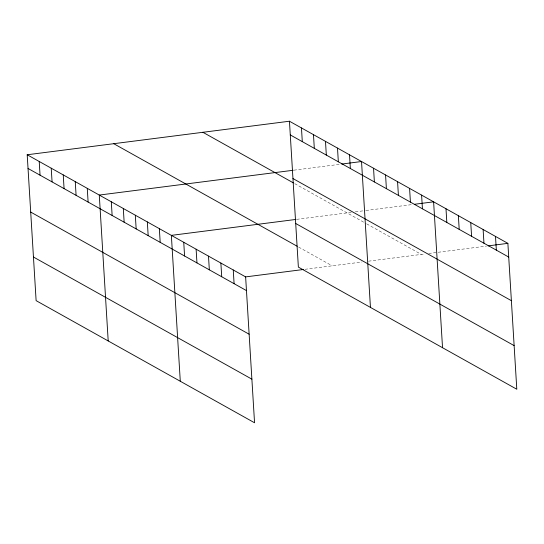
<?xml version="1.0" encoding="UTF-8"?>
<svg xmlns="http://www.w3.org/2000/svg" width="544" height="544" viewBox="0 0 544 544"><rect width="100%" height="100%" fill="white"/><g stroke="black" fill="none" stroke-linecap="round" stroke-linejoin="round"><path stroke-width="0.41" stroke-dasharray="2.72 2.04" d="M293.944 170.17L340.925 164.166M296.711 219.341L351.193 212.371M355.314 211.847L365.201 210.582M366.024 210.474L412.182 204.571M304.973 269.3L361.889 262.024M368.499 261.181L424.633 254M428.754 253.477L486.445 246.099M294.773 183.661L366.003 223.482M366.731 223.89L421.335 254.422M298.676 247.098L332.173 265.826"/><path stroke-width="0.82" d="M27.2 154.761L245.63 276.896L254.551 422.776L36.122 300.648L27.2 154.761L289.449 121.224L507.878 243.352L516.8 389.239L298.37 267.104L289.449 121.224M293.121 170.279L99.28 195.065L108.202 340.945M341.748 164.057L361.529 161.527L370.45 307.408M295.882 219.443L171.36 235.368L180.288 381.249M414.657 204.258L433.609 201.831L442.537 347.711M245.63 276.896L303.321 269.511M488.097 245.888L507.878 243.352M290.285 134.926L508.715 257.06M292.958 178.548L511.38 300.676M202.905 132.294L293.359 182.872M295.705 223.489L514.134 345.617M113.744 143.698L297.221 246.282M28.036 168.463L246.466 290.598M30.709 212.085L249.132 334.213M33.456 257.026L251.886 379.154M495.502 236.436L496.339 250.138M483.12 229.514L483.963 243.216M470.744 222.591L471.58 236.293M458.368 215.676L459.204 229.378M445.992 208.753L446.828 222.455M421.6 195.112L422.436 208.814M409.584 188.394L410.421 202.103M397.569 181.682L398.412 195.384M385.56 174.964L386.396 188.666M373.544 168.246L374.381 181.948M349.513 154.809L350.356 168.511M337.504 148.097L338.341 161.799M325.489 141.379L326.325 155.081M313.473 134.66L314.316 148.362M301.464 127.942L302.301 141.644M233.254 269.974L234.09 283.676M220.871 263.051L221.714 276.753M208.495 256.129L209.331 269.831M196.119 249.213L196.955 262.915M183.743 242.291L184.579 255.993M159.351 228.65L160.188 242.352M147.336 221.932L148.172 235.64M135.32 215.22L136.163 228.922M123.311 208.502L124.148 222.204M111.296 201.783L112.132 215.485M87.271 188.346L88.108 202.055M75.256 181.635L76.092 195.337M63.24 174.916L64.076 188.618M51.224 168.198L52.068 181.9M39.216 161.48L40.052 175.182"/></g></svg>
